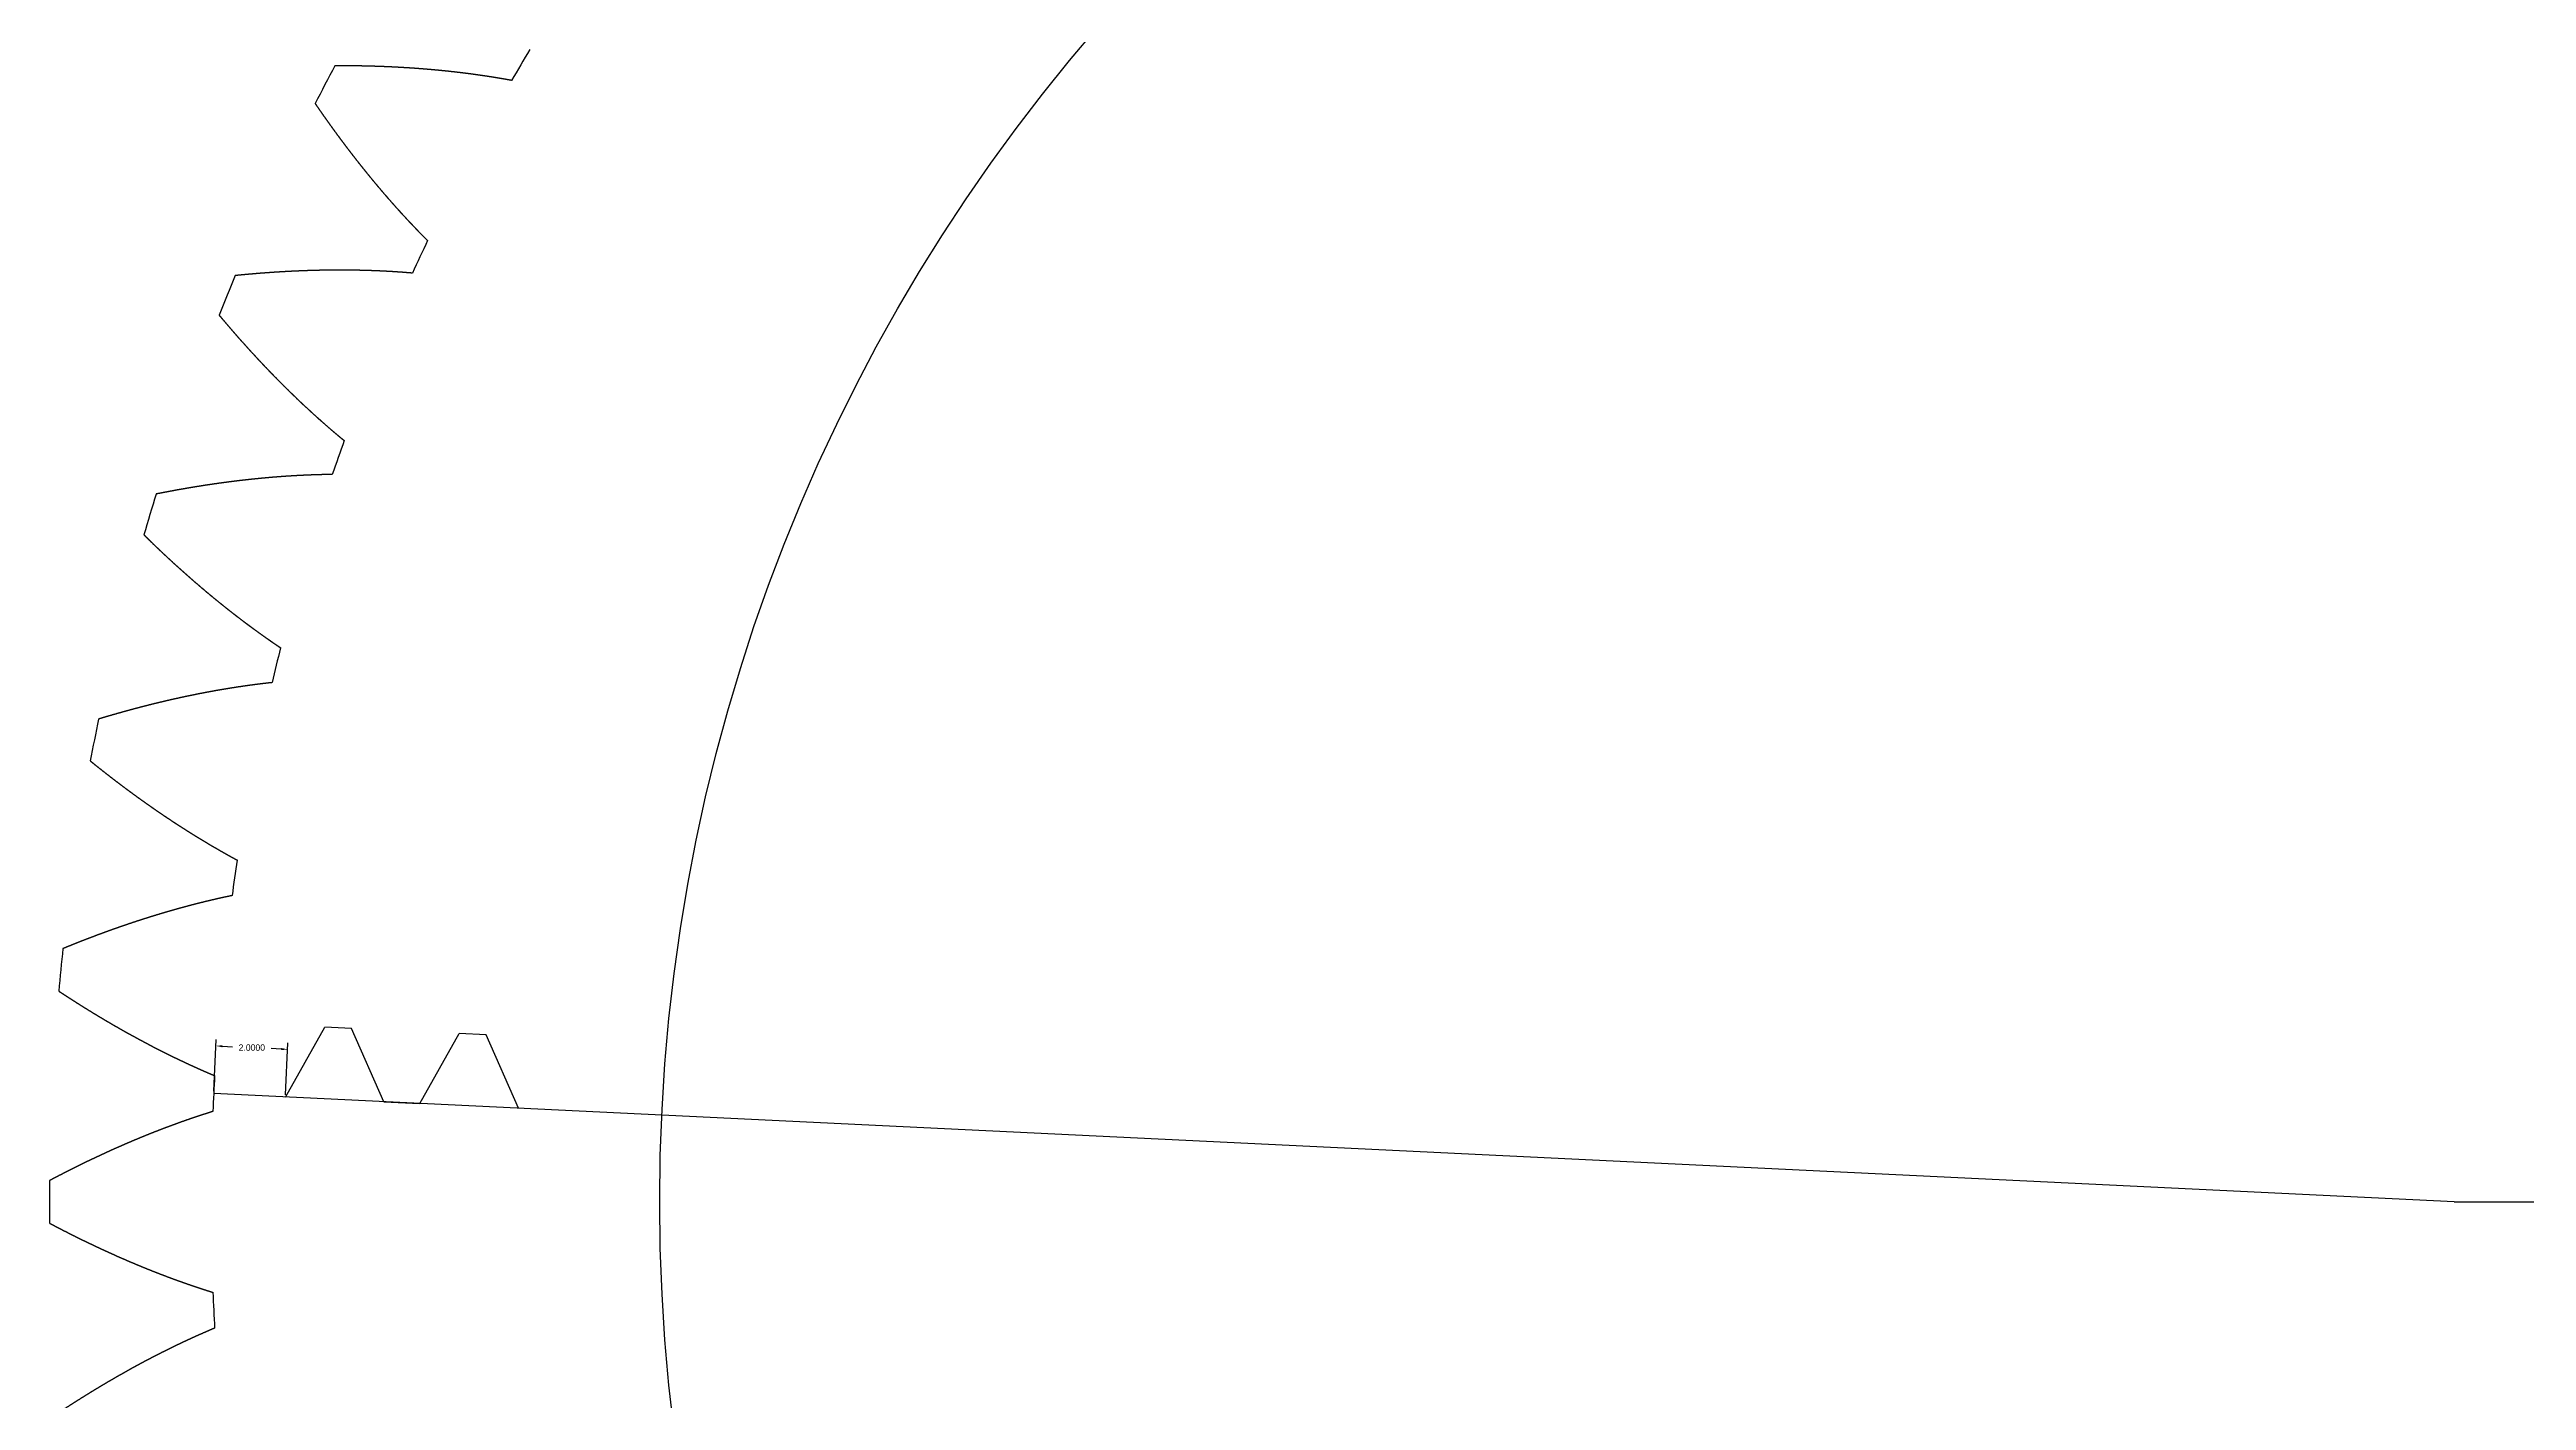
# Model space of a CAD drawing. Header units: millimetres. Extents: x -106 to 415, y -206 to 191.
# Drawn here: x 85.7 to 154.7, y 101.8 to 139.4 of the extents above; entities that cross this region are included whole.
import ezdxf

# ---------------------------------------------------------------- set-up
doc = ezdxf.new("R2010")
doc.units = ezdxf.units.MM
doc.header["$MEASUREMENT"] = 0
doc.dimstyles.get("Standard").update_dxf_attribs({"dimtxt": 0.18, "dimasz": 0.18, "dimexe": 0.18, "dimexo": 0.0625, "dimgap": 0.09, "dimtad": 0, "dimtih": 1, "dimtoh": 1, "dimdec": 4, "dimzin": 0, "dimdsep": 46, "dimtxsty": 'Standard', "dimcen": 0.09, "dimadec": 0, "dimazin": 0, "dimtfac": 1, "dimtdec": 4, "dimtofl": 0, "dimtmove": 0, "dimatfit": 3, "dimfxl": 1, "dimtolj": 1, "dimtzin": 0, "dimarcsym": 0})

# ---------------------------------------------------------------- blocks, each defined once
blk = doc.blocks.new('*D9')
at = {"color": 0, "linetype": 'Continuous', "lineweight": -2, "transparency": 16777216}
for p, q in [((90.297, 110.405), (90.367, 111.85)), ((90.538, 111.661), (90.822, 111.648)), ((92.176, 111.582), (91.893, 111.596)), ((92.295, 110.308), (92.365, 111.753))]:
    blk.add_line(p, q, dxfattribs=at)
at = {"color": 0, "linetype": 'Continuous', "transparency": 16777216}
for points in [[(90.54, 111.691), (90.537, 111.631), (90.358, 111.67)], [(92.178, 111.612), (92.175, 111.552), (92.356, 111.573)]]:
    blk.add_solid(points, dxfattribs=at)
at = {"layer": 'Defpoints', "color": 0, "linetype": 'Continuous', "transparency": 16777216}
for p in [(92.356, 111.573), (90.294, 110.343), (92.292, 110.246)]:
    blk.add_point(p, dxfattribs=at)
at = {"color": 0, "linetype": 'Continuous', "transparency": 16777216, "insert": (91.357, 111.622), "char_height": 0.18, "attachment_point": 5}
blk.add_mtext('\\A1;2.0000', dxfattribs=at)

msp = doc.modelspace()

# ---------------------------------------------------------------- linework, layer by layer
at = {"linetype": 'Continuous'}
for p, q in [((92.29187, 110.24593), (93.38733, 112.19528)), ((94.13645, 112.15905), (93.38733, 112.19528)), ((95.03866, 110.11307), (94.13645, 112.15905)), ((96.03749, 110.06476), (97.13295, 112.01411)), ((97.88207, 111.97787), (97.13295, 112.01411)), ((98.78428, 109.93189), (97.88207, 111.97787)), ((152.72122, 107.32297), (90.29421, 110.34256)), ((95.03866, 110.11307), (96.03749, 110.06476)), ((96.03749, 110.06476), (95.03866, 110.11307)), ((152.72122, 107.32297), (215.22122, 107.32297))]:
    msp.add_line(p, q, dxfattribs=at)
msp.add_circle((152.72122, 107.32297), 50)
for radius, start, end in [(62.5, 149.0800547, 149.9968686), (67, 151.799248, 152.8161368), (62.5, 154.6185162, 155.5353301), (67, 157.3377095, 158.3545984), (62.5, 160.1569778, 161.0737916), (67, 162.8761711, 163.8930599), (62.5, 165.6954393, 166.6122532), (67, 168.4146326, 169.4315214), (62.5, 171.2339009, 172.1507147), (67, 173.9530941, 174.969983), (62.5, 176.7723624, 177.6891762), (67, 179.4915557, 180.5084445), (62.5, 182.3108239, 183.2276378)]:
    msp.add_arc((152.72122, 107.32297), radius, start, end)
for points in [[(98.59634, 138.57593), (98.57522, 138.57983), (98.53295, 138.58759), (98.46949, 138.59908), (98.38476, 138.61409), (98.27865, 138.63236), (98.17234, 138.65013), (98.06583, 138.66739), (97.95912, 138.68415), (97.85222, 138.70041), (97.74513, 138.71619), (97.63785, 138.73147), (97.53039, 138.74628), (97.42276, 138.76061), (97.31495, 138.77446), (97.20696, 138.78785), (97.09881, 138.80078), (96.9905, 138.81324), (96.88201, 138.82524), (96.77337, 138.83679), (96.66456, 138.84788), (96.5556, 138.85852), (96.44648, 138.86871), (96.33721, 138.87846), (96.22779, 138.88776), (96.11822, 138.89662), (96.00851, 138.90505), (95.89865, 138.91304), (95.78865, 138.9206), (95.67851, 138.92773), (95.56824, 138.93443), (95.45782, 138.94071), (95.34728, 138.94656), (95.2366, 138.95199), (95.1258, 138.957), (95.01486, 138.96159), (94.90381, 138.96577), (94.79262, 138.96953), (94.68131, 138.97288), (94.56989, 138.97582), (94.45834, 138.97835), (94.34668, 138.98047), (94.2349, 138.98219), (94.12301, 138.9835), (94.01101, 138.98441), (93.89889, 138.98492), (93.80911, 138.98501), (93.74173, 138.9849), (93.69678, 138.98475), (93.6743, 138.98465)], [(93.1217, 137.93175), (93.13439, 137.91319), (93.15979, 137.87612), (93.19798, 137.8206), (93.24906, 137.74676), (93.31317, 137.65478), (93.37754, 137.56312), (93.44218, 137.47179), (93.50709, 137.38077), (93.57227, 137.29008), (93.63772, 137.19972), (93.70343, 137.10968), (93.76942, 137.01998), (93.83568, 136.93062), (93.9022, 136.84159), (93.969, 136.7529), (94.03607, 136.66455), (94.1034, 136.57655), (94.17102, 136.4889), (94.2389, 136.4016), (94.30706, 136.31465), (94.37549, 136.22806), (94.4442, 136.14182), (94.51318, 136.05595), (94.58244, 135.97045), (94.65198, 135.88531), (94.7218, 135.80055), (94.79189, 135.71616), (94.86226, 135.63214), (94.93292, 135.54851), (95.00385, 135.46527), (95.07507, 135.38241), (95.14658, 135.29995), (95.21836, 135.21788), (95.29044, 135.13622), (95.3628, 135.05496), (95.43545, 134.9741), (95.50838, 134.89366), (95.58161, 134.81364), (95.65513, 134.73403), (95.72894, 134.65486), (95.80306, 134.57612), (95.87747, 134.49782), (95.95218, 134.41997), (96.02719, 134.34257), (96.1025, 134.26562), (96.16299, 134.20442), (96.2085, 134.15872), (96.23889, 134.12834), (96.2541, 134.11317)], [(95.83267, 133.20623), (95.81127, 133.20807), (95.76845, 133.21172), (95.70418, 133.21702), (95.61839, 133.22379), (95.51101, 133.23173), (95.40348, 133.23915), (95.2958, 133.24606), (95.18798, 133.25244), (95.08001, 133.25831), (94.97189, 133.26367), (94.86364, 133.26853), (94.75526, 133.2729), (94.64674, 133.27677), (94.5381, 133.28016), (94.42933, 133.28307), (94.32043, 133.28549), (94.21142, 133.28744), (94.10228, 133.28892), (93.99303, 133.28992), (93.88366, 133.29046), (93.77418, 133.29053), (93.66459, 133.29015), (93.55489, 133.2893), (93.44508, 133.288), (93.33517, 133.28625), (93.22515, 133.28405), (93.11504, 133.2814), (93.00482, 133.27831), (92.89451, 133.27478), (92.7841, 133.2708), (92.6736, 133.26639), (92.56301, 133.26155), (92.45232, 133.25627), (92.34155, 133.25056), (92.23069, 133.24442), (92.11975, 133.23786), (92.00872, 133.23087), (91.89761, 133.22347), (91.78642, 133.21564), (91.67515, 133.20739), (91.5638, 133.19872), (91.45238, 133.18965), (91.34089, 133.18015), (91.22932, 133.17025), (91.11768, 133.15994), (91.02831, 133.15136), (90.96125, 133.14475), (90.91653, 133.14026), (90.89416, 133.13799)], [(90.44576, 132.03667), (90.46018, 132.01943), (90.48904, 131.98498), (90.53241, 131.9334), (90.59037, 131.86484), (90.66306, 131.77948), (90.73598, 131.69446), (90.80914, 131.60979), (90.88253, 131.52546), (90.95616, 131.44148), (91.03002, 131.35786), (91.10412, 131.27459), (91.17845, 131.19168), (91.25303, 131.10912), (91.32783, 131.02693), (91.40288, 130.9451), (91.47816, 130.86364), (91.55368, 130.78255), (91.62943, 130.70183), (91.70543, 130.62149), (91.78166, 130.54153), (91.85813, 130.46194), (91.93484, 130.38274), (92.01179, 130.30393), (92.08898, 130.22551), (92.16641, 130.14748), (92.24408, 130.06985), (92.32199, 129.99262), (92.40014, 129.91579), (92.47854, 129.83937), (92.55718, 129.76336), (92.63606, 129.68776), (92.71519, 129.61259), (92.79456, 129.53783), (92.87418, 129.46351), (92.95405, 129.38961), (93.03416, 129.31614), (93.11452, 129.24312), (93.19513, 129.17053), (93.27599, 129.09839), (93.3571, 129.02671), (93.43846, 128.95549), (93.52008, 128.88475), (93.60196, 128.81447), (93.68409, 128.74467), (93.76648, 128.67535), (93.8326, 128.62027), (93.8823, 128.57917), (93.91548, 128.55187), (93.93209, 128.53824)], [(93.60015, 127.59486), (93.57867, 127.59463), (93.5357, 127.59412), (93.47122, 127.5932), (93.38518, 127.59166), (93.27754, 127.5892), (93.16979, 127.58621), (93.06195, 127.58269), (92.95401, 127.57863), (92.84598, 127.57406), (92.73785, 127.56896), (92.62963, 127.56335), (92.52133, 127.55723), (92.41295, 127.55061), (92.30449, 127.5435), (92.19594, 127.5359), (92.08732, 127.5278), (91.97863, 127.51922), (91.86986, 127.51016), (91.76102, 127.50061), (91.65211, 127.49059), (91.54313, 127.4801), (91.43409, 127.46913), (91.32498, 127.45771), (91.21581, 127.44581), (91.10658, 127.43346), (90.9973, 127.42065), (90.88795, 127.40739), (90.77855, 127.39368), (90.66909, 127.37951), (90.55958, 127.3649), (90.45002, 127.34985), (90.34041, 127.33435), (90.23076, 127.31841), (90.12105, 127.30204), (90.0113, 127.28523), (89.90151, 127.26799), (89.79167, 127.25033), (89.6818, 127.23223), (89.57188, 127.2137), (89.46193, 127.19476), (89.35194, 127.17539), (89.24191, 127.15559), (89.13185, 127.13539), (89.02176, 127.11476), (88.91164, 127.09372), (88.82351, 127.07656), (88.75741, 127.0635), (88.71333, 127.05472), (88.69129, 127.05031)], [(88.35127, 125.91085), (88.36729, 125.89508), (88.39934, 125.86358), (88.44748, 125.81643), (88.51179, 125.75378), (88.59238, 125.67583), (88.67316, 125.59825), (88.75415, 125.52103), (88.83534, 125.44418), (88.91673, 125.3677), (88.99831, 125.2916), (89.08011, 125.21587), (89.1621, 125.14051), (89.24429, 125.06554), (89.32668, 124.99095), (89.40927, 124.91675), (89.49206, 124.84294), (89.57505, 124.76951), (89.65824, 124.69648), (89.74164, 124.62385), (89.82523, 124.55162), (89.90903, 124.47979), (89.99302, 124.40836), (90.07722, 124.33734), (90.16162, 124.26674), (90.24622, 124.19655), (90.33102, 124.12677), (90.41602, 124.05742), (90.50122, 123.98849), (90.58663, 123.92), (90.67224, 123.85193), (90.75805, 123.7843), (90.84406, 123.71711), (90.93028, 123.65037), (91.0167, 123.58407), (91.10332, 123.51823), (91.19015, 123.45284), (91.27719, 123.38791), (91.36442, 123.32344), (91.45187, 123.25945), (91.53952, 123.19593), (91.62738, 123.1329), (91.71544, 123.07035), (91.80372, 123.00831), (91.89221, 122.94676), (91.9809, 122.88571), (92.05202, 122.83727), (92.10546, 122.80116), (92.14112, 122.77719), (92.15897, 122.76523)], [(91.91963, 121.79421), (91.89827, 121.79191), (91.85555, 121.78726), (91.79146, 121.78012), (91.70597, 121.77028), (91.59907, 121.75745), (91.49211, 121.74407), (91.38512, 121.73016), (91.27807, 121.7157), (91.17098, 121.70072), (91.06385, 121.68521), (90.95669, 121.66918), (90.84948, 121.65264), (90.74224, 121.6356), (90.63497, 121.61805), (90.52767, 121.6), (90.42034, 121.58146), (90.31298, 121.56243), (90.20559, 121.54291), (90.09818, 121.52291), (89.99075, 121.50242), (89.88329, 121.48146), (89.77582, 121.46002), (89.66832, 121.43812), (89.56081, 121.41575), (89.45328, 121.39291), (89.34574, 121.36961), (89.23818, 121.34586), (89.13062, 121.32165), (89.02304, 121.29699), (88.91545, 121.27188), (88.80785, 121.24632), (88.70025, 121.22031), (88.59265, 121.19387), (88.48503, 121.16698), (88.37742, 121.13966), (88.2698, 121.11191), (88.16219, 121.08372), (88.05457, 121.0551), (87.94695, 121.02606), (87.83934, 120.99658), (87.73173, 120.96669), (87.62413, 120.93637), (87.51654, 120.90563), (87.40895, 120.87448), (87.30137, 120.84291), (87.21531, 120.81733), (87.15078, 120.79795), (87.10775, 120.78495), (87.08624, 120.77843)], [(86.85778, 119.61148), (86.87525, 119.59733), (86.91019, 119.56907), (86.96266, 119.52678), (87.03272, 119.47063), (87.12045, 119.40083), (87.20834, 119.3314), (87.29641, 119.26236), (87.38463, 119.19371), (87.47302, 119.12544), (87.56157, 119.05756), (87.65029, 118.99008), (87.73917, 118.923), (87.82822, 118.85631), (87.91742, 118.79002), (88.00679, 118.72413), (88.09632, 118.65865), (88.18601, 118.59358), (88.27586, 118.52892), (88.36587, 118.46468), (88.45605, 118.40085), (88.54639, 118.33744), (88.63688, 118.27446), (88.72754, 118.2119), (88.81836, 118.14977), (88.90934, 118.08807), (89.00048, 118.0268), (89.09177, 117.96598), (89.18323, 117.9056), (89.27485, 117.84566), (89.36663, 117.78618), (89.45857, 117.72714), (89.55066, 117.66857), (89.64292, 117.61046), (89.73534, 117.55282), (89.82791, 117.49564), (89.92065, 117.43894), (90.01354, 117.38271), (90.10659, 117.32696), (90.1998, 117.2717), (90.29318, 117.21694), (90.38671, 117.16268), (90.4804, 117.10893), (90.57425, 117.0557), (90.66827, 117.00298), (90.76244, 116.95077), (90.8379, 116.90942), (90.89457, 116.87864), (90.93239, 116.85822), (90.9513, 116.84804)], [(90.8068, 115.85846), (90.78576, 115.85411), (90.74369, 115.84535), (90.68059, 115.83206), (90.59645, 115.81402), (90.49128, 115.79092), (90.38612, 115.76729), (90.28096, 115.74311), (90.17581, 115.7184), (90.07067, 115.69315), (89.96554, 115.66737), (89.86042, 115.64107), (89.75531, 115.61426), (89.65022, 115.58695), (89.54514, 115.55913), (89.44008, 115.53081), (89.33504, 115.502), (89.23002, 115.47269), (89.12502, 115.4429), (89.02004, 115.41262), (88.91508, 115.38186), (88.81015, 115.35063), (88.70525, 115.31892), (88.60037, 115.28674), (88.49552, 115.2541), (88.39069, 115.22099), (88.2859, 115.18742), (88.18114, 115.1534), (88.07641, 115.11892), (87.97172, 115.08399), (87.86706, 115.04861), (87.76243, 115.01279), (87.65784, 114.97652), (87.55329, 114.93981), (87.44877, 114.90267), (87.3443, 114.86509), (87.23986, 114.82708), (87.13547, 114.78863), (87.03111, 114.74976), (86.92681, 114.71047), (86.82254, 114.67075), (86.71832, 114.63061), (86.61415, 114.59004), (86.51002, 114.54907), (86.40594, 114.50767), (86.30191, 114.46587), (86.21873, 114.4321), (86.15636, 114.40658), (86.11479, 114.38949), (86.09401, 114.38093)], [(85.97924, 113.19737), (85.99799, 113.18497), (86.0355, 113.16022), (86.09181, 113.1232), (86.16696, 113.07407), (86.26102, 113.01306), (86.3552, 112.95244), (86.44952, 112.89222), (86.54395, 112.8324), (86.63852, 112.77298), (86.73321, 112.71397), (86.82803, 112.65537), (86.92297, 112.59717), (87.01803, 112.53939), (87.11322, 112.48202), (87.20853, 112.42506), (87.30396, 112.36853), (87.39951, 112.31242), (87.49518, 112.25674), (87.59098, 112.20148), (87.68689, 112.14665), (87.78293, 112.09226), (87.87908, 112.0383), (87.97535, 111.98478), (88.07174, 111.93171), (88.16825, 111.87908), (88.26488, 111.8269), (88.36162, 111.77517), (88.45848, 111.72389), (88.55546, 111.67308), (88.65255, 111.62273), (88.74975, 111.57285), (88.84707, 111.52344), (88.94451, 111.4745), (89.04205, 111.42604), (89.13972, 111.37807), (89.23749, 111.33058), (89.33538, 111.28358), (89.43338, 111.23708), (89.53149, 111.19107), (89.62971, 111.14558), (89.72804, 111.1006), (89.82648, 111.05614), (89.92503, 111.01221), (90.0237, 110.96881), (90.12247, 110.92594), (90.20157, 110.89207), (90.26095, 110.8669), (90.30055, 110.85023), (90.32036, 110.84192)], [(90.27204, 109.84301), (90.25153, 109.83665), (90.2105, 109.82387), (90.14897, 109.80455), (90.06696, 109.77847), (89.96452, 109.74533), (89.86213, 109.71166), (89.75979, 109.67745), (89.65752, 109.6427), (89.55531, 109.60742), (89.45315, 109.57162), (89.35106, 109.5353), (89.24903, 109.49847), (89.14707, 109.46114), (89.04516, 109.42331), (88.94333, 109.38498), (88.84156, 109.34616), (88.73986, 109.30686), (88.63822, 109.26707), (88.53666, 109.22681), (88.43516, 109.18606), (88.33373, 109.14484), (88.23238, 109.10316), (88.13109, 109.06101), (88.02988, 109.0184), (87.92874, 108.97533), (87.82768, 108.9318), (87.72669, 108.88783), (87.62578, 108.8434), (87.52494, 108.79853), (87.42419, 108.75322), (87.32351, 108.70746), (87.2229, 108.66127), (87.12238, 108.61464), (87.02194, 108.56758), (86.92158, 108.5201), (86.8213, 108.47218), (86.72111, 108.42384), (86.62099, 108.37508), (86.52096, 108.3259), (86.42102, 108.2763), (86.32116, 108.22629), (86.22139, 108.17587), (86.1217, 108.12503), (86.0221, 108.07379), (85.92259, 108.02214), (85.84306, 107.98049), (85.78344, 107.94908), (85.74372, 107.92806), (85.72386, 107.91752)], [(85.72386, 106.72842), (85.74372, 106.71789), (85.78344, 106.69687), (85.84306, 106.66545), (85.92259, 106.62381), (86.0221, 106.57216), (86.1217, 106.52091), (86.22139, 106.47008), (86.32116, 106.41965), (86.42102, 106.36964), (86.52096, 106.32004), (86.62099, 106.27086), (86.72111, 106.2221), (86.8213, 106.17376), (86.92158, 106.12585), (87.02194, 106.07836), (87.12238, 106.0313), (87.2229, 105.98467), (87.32351, 105.93848), (87.42419, 105.89273), (87.52494, 105.84741), (87.62578, 105.80254), (87.72669, 105.75812), (87.82768, 105.71414), (87.92874, 105.67062), (88.02988, 105.62755), (88.13109, 105.58494), (88.23238, 105.54279), (88.33373, 105.5011), (88.43516, 105.45988), (88.53666, 105.41914), (88.63822, 105.37887), (88.73986, 105.33908), (88.84156, 105.29978), (88.94333, 105.26096), (89.04516, 105.22264), (89.14707, 105.18481), (89.24903, 105.14748), (89.35106, 105.11065), (89.45315, 105.07433), (89.55531, 105.03852), (89.65752, 105.00324), (89.75979, 104.9685), (89.86213, 104.93428), (89.96452, 104.90061), (90.06696, 104.86747), (90.14897, 104.84139), (90.2105, 104.82207), (90.25153, 104.8093), (90.27204, 104.80294)], [(90.32036, 103.80403), (90.30055, 103.79572), (90.26095, 103.77904), (90.20157, 103.75388), (90.12247, 103.72), (90.0237, 103.67713), (89.92503, 103.63373), (89.82648, 103.5898), (89.72804, 103.54535), (89.62971, 103.50037), (89.53149, 103.45487), (89.43338, 103.40887), (89.33538, 103.36236), (89.23749, 103.31536), (89.13972, 103.26787), (89.04205, 103.2199), (88.94451, 103.17144), (88.84707, 103.12251), (88.74975, 103.0731), (88.65255, 103.02321), (88.55546, 102.97286), (88.45848, 102.92205), (88.36162, 102.87078), (88.26488, 102.81905), (88.16825, 102.76687), (88.07174, 102.71424), (87.97535, 102.66116), (87.87908, 102.60765), (87.78293, 102.55369), (87.68689, 102.49929), (87.59098, 102.44447), (87.49518, 102.38921), (87.39951, 102.33352), (87.30396, 102.27741), (87.20853, 102.22088), (87.11322, 102.16393), (87.01803, 102.10656), (86.92297, 102.04877), (86.82803, 101.99058), (86.73321, 101.93197), (86.63852, 101.87296), (86.54395, 101.81354), (86.44952, 101.75373), (86.3552, 101.69351), (86.26102, 101.63289), (86.16696, 101.57187), (86.09181, 101.52275), (86.0355, 101.48573), (85.99799, 101.46097), (85.97924, 101.44857)]]:
    msp.add_open_spline(points, degree=5)

# ---------------------------------------------------------------- dimensions: what is measured, and where the dimension line sits
dim = msp.add_aligned_dim(p1=(90.29421, 110.34256), p2=(92.29187, 110.24593), distance=1.32895, dimstyle='Standard', dxfattribs=at)
dim.commit()
dim.dimension.update_dxf_attribs({"geometry": '*D9', "text_midpoint": (91.35724, 111.62164)})

doc.saveas('drawing.dxf')
